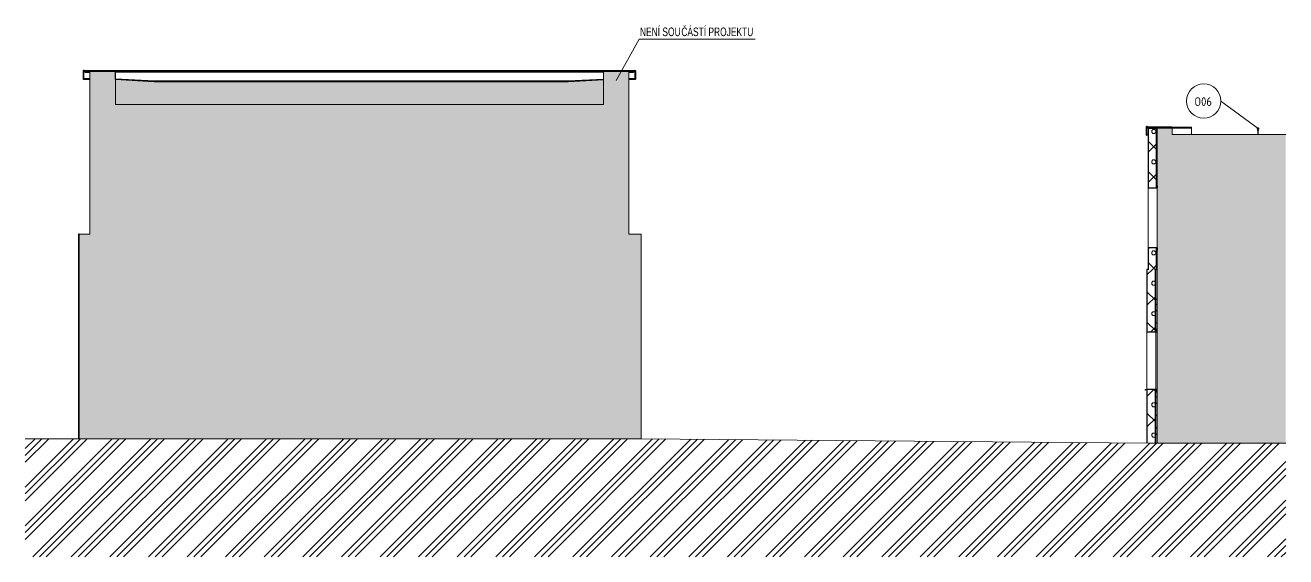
# Model space of a CAD drawing. Header units: millimetres. Extents: x -19993 to 479964, y -45352 to 20466.
# Drawn here: x 11741 to 41073, y -1773 to 10608 of the extents above; entities that cross this region are included whole.
import ezdxf

# ---------------------------------------------------------------- set-up
doc = ezdxf.new("R2010")
doc.units = ezdxf.units.MM
for name, color, linetype, lineweight in [('A-DETL', 90, 'Continuous', 9), ('A-DETL-GENF', 92, 'Continuous', 9), ('A-DETL-THIN', 151, 'Continuous', 9), ('A-FLOR-HRAL', 11, 'Continuous', 9), ('A-FLOR-HRAL-IDEN', 2, 'Continuous', 9), ('A-GLAZ', 151, 'Continuous', 9), ('A-ROOF', 132, 'Continuous', 9), ('A-ROOF-MCUT', 132, 'Continuous', 35), ('A-ROOF-OTLN', 132, 'Continuous', 9), ('A-ROOF-PATT', 132, 'Continuous', 35), ('A-WALL', 113, 'Continuous', 9), ('A-WALL-PATT', 111, 'Continuous', 25), ('G-ANNO-TEXT', 231, 'Continuous', 9), ('M-EQPM', 50, 'Continuous', 9), ('Q-SPCQ', 91, 'Continuous', 9)]:
    doc.layers.add(name, color=color, linetype=linetype, lineweight=lineweight)
doc.styles.add('Arial', font='arial.ttf', dxfattribs={"width": 0.7, "height": 200})
doc.styles.add('ISOCPEUR', font='isocpeur.ttf', dxfattribs={"width": 0.9, "height": 200})
pattern_1 = [(45, (21030.74, -2e-13), (-359.21, 359.21), []), (45, (21174.4, -3e-13), (-359.21, 359.21), []), (45, (21461.8, -6e-13), (-215.526, 502.894), [203.2, -101.6, 3.353, -98.247])]
pattern_2 = [(45, (21030.74, 0), (0, 707.105), []), (315, (21030.74, 0), (707.105, 0), []), (270, (21338.1, 19.13), (353.543, -353.543), [38.278, -668.833]), (270, (21430.5, 19.13), (353.543, -353.543), [38.278, -668.833]), (0, (21363.9, 46.2), (353.543, 353.543), [38.278, -668.833]), (0, (21363.9, -46.2), (353.543, 353.543), [38.278, -668.833]), (45, (21338.1, 19.13), (0, 707.105), [38.278, -461.721]), (45, (21403.43, -46.2), (0, 707.105), [38.278, -461.721]), (315, (21403.43, 46.2), (707.105, 0), [38.278, -461.721]), (315, (21338.1, -19.13), (707.105, 0), [38.278, -461.721])]

# ---------------------------------------------------------------- blocks, each defined once
blk = doc.blocks.new('Zábradlí - Záchytný systém kotva-1301747-VB4-V-Nový')
at = {"layer": 'A-FLOR-HRAL'}
for p, q in [((19573, 8157), (19573, 8149)), ((19593, 8157), (19573, 8157)), ((19574, 8157), (19573, 8157)), ((19573, 8149), (19574, 8149)), ((19573, 8149), (19593, 8149)), ((19578, 8149), (19578, 8064)), ((19588, 8064), (19588, 8149)), ((19593, 8149), (19593, 8157)), ((19593, 8157), (19593, 8157)), ((19593, 8149), (19593, 8149))]:
    blk.add_line(p, q, dxfattribs=at)
at = {"layer": 'A-FLOR-HRAL', "flags": 128}
for points in [[(19604, 8199), (19604, 8200), (19604, 8201), (19604, 8201), (19604, 8202), (19604, 8203), (19604, 8204), (19604, 8205), (19603, 8205), (19603, 8206), (19603, 8207), (19602, 8208), (19602, 8208), (19602, 8209), (19601, 8210), (19601, 8211), (19600, 8211), (19600, 8212), (19599, 8213), (19599, 8213), (19598, 8214), (19597, 8214), (19597, 8215), (19596, 8215), (19595, 8216), (19595, 8216), (19594, 8217), (19593, 8217), (19593, 8218), (19592, 8218), (19591, 8218), (19590, 8219), (19589, 8219), (19589, 8219), (19588, 8219), (19587, 8219), (19586, 8220), (19585, 8220), (19584, 8220), (19584, 8220), (19583, 8220), (19582, 8220), (19581, 8220), (19580, 8220), (19579, 8219), (19579, 8219), (19578, 8219), (19577, 8219), (19576, 8218), (19575, 8218), (19575, 8218), (19574, 8217), (19573, 8217), (19572, 8217), (19572, 8216), (19571, 8216), (19570, 8215), (19570, 8215), (19569, 8214), (19569, 8214), (19568, 8213), (19567, 8212), (19567, 8212), (19566, 8211), (19566, 8210), (19565, 8210), (19565, 8209), (19565, 8208), (19564, 8207), (19564, 8207), (19564, 8206), (19563, 8205), (19563, 8204), (19563, 8203), (19563, 8203), (19563, 8202), (19563, 8201), (19563, 8200), (19563, 8199), (19563, 8199)], [(19563, 8199), (19563, 8198), (19563, 8197), (19563, 8196), (19563, 8196), (19563, 8195), (19563, 8194), (19563, 8193), (19564, 8192), (19564, 8191), (19564, 8191), (19564, 8190), (19565, 8189), (19565, 8188), (19566, 8188), (19566, 8187), (19567, 8186), (19567, 8186), (19568, 8185), (19568, 8184), (19569, 8184), (19569, 8183), (19570, 8183), (19571, 8182), (19571, 8182), (19572, 8181), (19573, 8181), (19574, 8180), (19574, 8180), (19575, 8180), (19576, 8179), (19577, 8179), (19577, 8179), (19578, 8179), (19579, 8178), (19580, 8178), (19581, 8178), (19582, 8178), (19582, 8178), (19583, 8178), (19584, 8178), (19585, 8178), (19586, 8178), (19587, 8178), (19587, 8178), (19588, 8178), (19589, 8179), (19590, 8179), (19591, 8179), (19591, 8179), (19592, 8180), (19593, 8180), (19594, 8181), (19594, 8181), (19595, 8181), (19596, 8182), (19596, 8182), (19597, 8183), (19598, 8184), (19598, 8184), (19599, 8185), (19599, 8185), (19600, 8186), (19600, 8187), (19601, 8187), (19601, 8188), (19602, 8189), (19602, 8190), (19602, 8190), (19603, 8191), (19603, 8192), (19603, 8193), (19604, 8193), (19604, 8194), (19604, 8195), (19604, 8196), (19604, 8197), (19604, 8198), (19604, 8198), (19604, 8199)], [(19571, 8199), (19571, 8199), (19571, 8200), (19571, 8200), (19571, 8201), (19571, 8201), (19571, 8202), (19571, 8202), (19571, 8203), (19571, 8203), (19572, 8204), (19572, 8204), (19572, 8205), (19572, 8205), (19572, 8206), (19573, 8206), (19573, 8207), (19573, 8207), (19574, 8207), (19574, 8208), (19574, 8208), (19575, 8208), (19575, 8209), (19576, 8209), (19576, 8209), (19576, 8210), (19577, 8210), (19577, 8210), (19578, 8210), (19578, 8211), (19579, 8211), (19579, 8211), (19580, 8211), (19580, 8211), (19581, 8211), (19581, 8212), (19582, 8212), (19582, 8212), (19583, 8212), (19583, 8212), (19584, 8212), (19584, 8212), (19585, 8212), (19585, 8212), (19586, 8212), (19586, 8211), (19587, 8211), (19587, 8211), (19588, 8211), (19588, 8211), (19589, 8211), (19589, 8210), (19590, 8210), (19590, 8210), (19591, 8210), (19591, 8209), (19591, 8209), (19592, 8209), (19592, 8208), (19593, 8208), (19593, 8208), (19593, 8207), (19594, 8207), (19594, 8206), (19594, 8206), (19594, 8205), (19595, 8205), (19595, 8205), (19595, 8204), (19595, 8204), (19596, 8203), (19596, 8203), (19596, 8202), (19596, 8202), (19596, 8201), (19596, 8201), (19596, 8200), (19596, 8200), (19596, 8199), (19596, 8199)], [(19596, 8199), (19596, 8198), (19596, 8198), (19596, 8197), (19596, 8197), (19596, 8196), (19596, 8196), (19596, 8195), (19596, 8195), (19595, 8194), (19595, 8194), (19595, 8193), (19595, 8193), (19595, 8192), (19594, 8192), (19594, 8192), (19594, 8191), (19593, 8191), (19593, 8190), (19593, 8190), (19592, 8190), (19592, 8189), (19592, 8189), (19591, 8189), (19591, 8188), (19590, 8188), (19590, 8188), (19589, 8187), (19589, 8187), (19589, 8187), (19588, 8187), (19588, 8187), (19587, 8186), (19587, 8186), (19586, 8186), (19586, 8186), (19585, 8186), (19585, 8186), (19584, 8186), (19584, 8186), (19583, 8186), (19583, 8186), (19582, 8186), (19581, 8186), (19581, 8186), (19580, 8186), (19580, 8186), (19579, 8187), (19579, 8187), (19579, 8187), (19578, 8187), (19578, 8187), (19577, 8188), (19577, 8188), (19576, 8188), (19576, 8188), (19575, 8189), (19575, 8189), (19575, 8189), (19574, 8190), (19574, 8190), (19574, 8191), (19573, 8191), (19573, 8191), (19573, 8192), (19572, 8192), (19572, 8193), (19572, 8193), (19572, 8194), (19571, 8194), (19571, 8195), (19571, 8195), (19571, 8196), (19571, 8196), (19571, 8197), (19571, 8197), (19571, 8198), (19571, 8198), (19571, 8199), (19571, 8199)]]:
    blk.add_lwpolyline(points, dxfattribs=at)
blk = doc.blocks.new('Zábradlí - Zábradlí-1236211-VB4-V-Nový')
at = {"layer": 'A-FLOR-HRAL', "color": 10, "lineweight": 18}
for start, end in [(0, 180), (180, 0)]:
    blk.add_arc((19583, 8170), 5, start, end, dxfattribs=at)
blk.add_blockref('Zábradlí - Záchytný systém kotva-1301747-VB4-V-Nový', (0, 0))
blk = doc.blocks.new('Typ horního madla - Horní madlo_Vnitřní_-1236216-VB4-V-Nový')
at = {"layer": 'A-FLOR-HRAL'}
for start, end in [(0, 180), (180, 0)]:
    blk.add_arc((19583, 8170), 5, start, end, dxfattribs=at)
blk = doc.blocks.new('DPS_vetrání_nová - Typ 1-1348275-VB4-V-Nový')
at = {"layer": 'M-EQPM', "color": 11}
for p, q in [((17025, 7686), (17025, 7786)), ((17025, 7786), (17030, 7786)), ((17025, 7686), (17030, 7686))]:
    blk.add_line(p, q, dxfattribs=at)
blk = doc.blocks.new('OKNO_1k_nadsvetlik - OKNO_1k_nadsvetlik_1200 x 1450-1969503-VB4-V-Nový')
at = {"layer": 'A-GLAZ'}
h = blk.add_hatch(dxfattribs=at)
h.set_pattern_fill('FP_16', color=256, style=0, pattern_type=2)
h.set_pattern_definition([(0, (187.78, 0), (150, 86.6), [100, -200]), (60, (287.78, 0), (0.0022, 173.2038), [100, -200]), (300, (287.78, 0), (149.9978, -86.6038), [100, -200])])
h.paths.add_polyline_path([(17207, 2070), (17238, 2070), (17238, 2120), (17207, 2120)])
h.paths.add_polyline_path([(17207, 3470), (17238, 3470), (17238, 3520), (17207, 3520)])
at = {"layer": 'A-GLAZ', "lineweight": 25}
for p, q in [((17238, 3520), (17207, 3520)), ((17207, 3520), (17207, 3470)), ((17207, 3470), (17238, 3470)), ((17238, 2120), (17207, 2120)), ((17207, 2120), (17207, 2070)), ((17207, 2070), (17238, 2070))]:
    blk.add_line(p, q, dxfattribs=at)
at = {"layer": 'A-GLAZ'}
blk.add_line((17207, 2122), (17207, 3470), dxfattribs=at)
blk = doc.blocks.new('parapet_ext - parapet_ext-1802071-VB4-V-Nový')
at = {"layer": 'Q-SPCQ'}
for p, q in [((17238, 2122), (16958, 2122)), ((16958, 2122), (16958, 2100)), ((16958, 2100), (16960, 2100)), ((16960, 2100), (16960, 2120)), ((16960, 2120), (17238, 2120))]:
    blk.add_line(p, q, dxfattribs=at)
blk = doc.blocks.new('OKNO_1k - OKNO_1k_1200x1500-2034293-VB4-V-Nový')
at = {"layer": 'A-GLAZ', "lineweight": 25}
for p, q in [((17237, 6870), (17237, 6820)), ((17237, 5420), (17237, 5370))]:
    blk.add_line(p, q, dxfattribs=at)
at = {"layer": 'A-GLAZ'}
blk.add_line((17237, 5422), (17237, 6820), dxfattribs=at)
blk = doc.blocks.new('parapet_ext - parapet_ext-V4-VB4-V-Nový')
at = {"layer": 'Q-SPCQ'}
for p, q in [((17238, 5422), (17038, 5422)), ((17038, 5422), (17038, 5400)), ((17038, 5400), (17040, 5400)), ((17040, 5400), (17040, 5420)), ((17040, 5420), (17238, 5420))]:
    blk.add_line(p, q, dxfattribs=at)
blk = doc.blocks.new('Popis parapetu1 - Záchytný systém-1408882-VB4-V-Nový')
at = {"layer": 'A-FLOR-HRAL-IDEN'}
blk.add_circle((18321, 8840), 400, dxfattribs=at)

msp = doc.modelspace()

# ---------------------------------------------------------------- hatches: boundary and pattern name
at = {"layer": 'A-DETL-GENF'}
for points in [[(26070, 976), (26070, 5740), (25790, 5740), (25790, 9530), (25195, 9530), (25195, 8764), (13839, 8764), (13839, 9530), (13244, 9530), (13244, 5740), (12994, 5740), (12994, 976), (22741, 976)], [(38081, 870), (41073, 870), (41073, 8064), (38426, 8064), (38426, 8210), (38081, 8210), (38081, 1959)]]:
    msp.add_hatch(color=9, dxfattribs=at).paths.add_polyline_path(points)
h = msp.add_hatch(dxfattribs=at)
h.set_pattern_fill('FP_18', style=0, pattern_type=2)
h.set_pattern_definition([(45, (21030.74, 0), (-449.013, 449.013), []), (45, (21189.5, 0), (0, 898.026), []), (45, (20872, 0), (0, 898.026), [])])
h.paths.add_polyline_path([(13890, -1773), (41073, -1773), (41073, 870), (37876, 870), (26070, 976), (11741, 976), (11741, -1773), (13244, -1773)])
at = {"layer": 'A-ROOF-PATT', "lineweight": 9}
h = msp.add_hatch(dxfattribs=at)
h.set_pattern_fill('FP_17', color=11, angle=-90, style=0, pattern_type=2)
h.set_pattern_definition([(270, (18587, 9530), (1270, -2e-12), []), (270, (18597.2, 9530), (1270, -2e-12), []), (270, (18607.3, 9530), (1270, -2e-12), []), (270, (18617.5, 9530), (1270, -2e-12), []), (270, (18627.6, 9530), (1270, -2e-12), []), (270, (18637.8, 9530), (1270, -2e-12), []), (270, (18648, 9530), (1270, -2e-12), []), (270, (18658.1, 9530), (1270, -2e-12), []), (270, (18668.3, 9530), (1270, -2e-12), []), (270, (18678.4, 9530), (1270, -2e-12), []), (270, (18688.6, 9530), (1270, -2e-12), []), (270, (18698.8, 9530), (1270, -2e-12), []), (270, (18708.9, 9530), (1270, -2e-12), []), (270, (18719.1, 9530), (1270, -2e-12), []), (270, (18729.2, 9530), (1270, -2e-12), []), (270, (18739.4, 9530), (1270, -2e-12), []), (270, (18749.6, 9530), (1270, -2e-12), []), (270, (18759.7, 9530), (1270, -2e-12), []), (270, (18769.9, 9530), (1270, -2e-12), []), (270, (18780, 9530), (1270, -2e-12), []), (270, (18790.2, 9530), (1270, -2e-12), []), (270, (18800.4, 9530), (1270, -2e-12), []), (270, (18810.5, 9530), (1270, -2e-12), []), (270, (18820.7, 9530), (1270, -2e-12), []), (270, (18830.8, 9530), (1270, -2e-12), []), (270, (18841, 9530), (1270, -2e-12), []), (270, (18851.2, 9530), (1270, -2e-12), []), (270, (18861.3, 9530), (1270, -2e-12), []), (270, (18871.5, 9530), (1270, -2e-12), []), (270, (18881.6, 9530), (1270, -2e-12), []), (270, (19222, 9530), (1270, -2e-12), []), (270, (19232.2, 9530), (1270, -2e-12), []), (270, (19242.3, 9530), (1270, -2e-12), []), (270, (19252.5, 9530), (1270, -2e-12), []), (270, (19262.6, 9530), (1270, -2e-12), []), (270, (19272.8, 9530), (1270, -2e-12), []), (270, (19283, 9530), (1270, -2e-12), []), (270, (19293.1, 9530), (1270, -2e-12), []), (270, (19303.3, 9530), (1270, -2e-12), []), (270, (19313.4, 9530), (1270, -2e-12), []), (270, (19323.6, 9530), (1270, -2e-12), []), (270, (19333.8, 9530), (1270, -2e-12), []), (270, (19343.9, 9530), (1270, -2e-12), []), (270, (19354.1, 9530), (1270, -2e-12), []), (270, (19364.2, 9530), (1270, -2e-12), []), (270, (19374.4, 9530), (1270, -2e-12), []), (270, (19384.6, 9530), (1270, -2e-12), []), (270, (19394.7, 9530), (1270, -2e-12), []), (270, (19404.9, 9530), (1270, -2e-12), []), (270, (19415, 9530), (1270, -2e-12), []), (270, (19425.2, 9530), (1270, -2e-12), []), (270, (19435.4, 9530), (1270, -2e-12), []), (270, (19445.5, 9530), (1270, -2e-12), []), (270, (19455.7, 9530), (1270, -2e-12), []), (270, (19465.8, 9530), (1270, -2e-12), []), (270, (19476, 9530), (1270, -2e-12), []), (270, (19486.2, 9530), (1270, -2e-12), []), (270, (19496.3, 9530), (1270, -2e-12), []), (270, (19506.5, 9530), (1270, -2e-12), []), (270, (19516.6, 9530), (1270, -2e-12), [])])
h.paths.add_polyline_path([(13244, 9510), (13244, 9530), (13136, 9530), (13136, 9510)])
h.paths.add_polyline_path([(25790, 9510), (25898, 9510), (25898, 9530), (25790, 9530), (25790, 9527)])
h = msp.add_hatch(dxfattribs=at)
h.set_pattern_fill('FP_12', color=256, angle=-90, style=0, pattern_type=2)
h.set_pattern_definition([(273.074, (23903.2, 9275.6), (1268.17, 68.1), []), (273.074, (23913.3, 9276.1), (1268.17, 68.1), []), (273.074, (23923.5, 9276.6), (1268.17, 68.1), []), (273.074, (23933.6, 9277.2), (1268.17, 68.1), []), (273.074, (23943.8, 9277.7), (1268.17, 68.1), []), (273.074, (23953.9, 9278.3), (1268.17, 68.1), []), (273.074, (23964, 9278.8), (1268.17, 68.1), []), (273.074, (23974.2, 9279.4), (1268.17, 68.1), []), (273.074, (23984.3, 9279.9), (1268.17, 68.1), []), (273.074, (23994.5, 9280.5), (1268.17, 68.1), []), (273.074, (24004.6, 9281), (1268.17, 68.1), []), (273.074, (24014.8, 9281.5), (1268.17, 68.1), []), (273.074, (24024.9, 9282.1), (1268.17, 68.1), []), (273.074, (24035.1, 9282.6), (1268.17, 68.1), []), (273.074, (24045.2, 9283.2), (1268.17, 68.1), []), (273.074, (24055.4, 9283.7), (1268.17, 68.1), []), (273.074, (24065.5, 9284.3), (1268.17, 68.1), []), (273.074, (24075.6, 9284.8), (1268.17, 68.1), []), (273.074, (24085.8, 9285.4), (1268.17, 68.1), []), (273.074, (24096, 9285.9), (1268.17, 68.1), []), (273.074, (24106.1, 9286.4), (1268.17, 68.1), []), (273.074, (24116.2, 9287), (1268.17, 68.1), []), (273.074, (24126.4, 9287.5), (1268.17, 68.1), []), (273.074, (24136.5, 9288.1), (1268.17, 68.1), []), (273.074, (24146.7, 9288.6), (1268.17, 68.1), []), (273.074, (24156.8, 9289.2), (1268.17, 68.1), []), (273.074, (24167, 9289.7), (1268.17, 68.1), []), (273.074, (24177.1, 9290.3), (1268.17, 68.1), []), (273.074, (24187.2, 9290.8), (1268.17, 68.1), []), (273.074, (24197.4, 9291.3), (1268.17, 68.1), []), (273.074, (24537.3, 9309.6), (1268.17, 68.1), []), (273.074, (24547.4, 9310.1), (1268.17, 68.1), []), (273.074, (24557.6, 9310.7), (1268.17, 68.1), []), (273.074, (24567.7, 9311.2), (1268.17, 68.1), []), (273.074, (24577.8, 9311.8), (1268.17, 68.1), []), (273.074, (24588, 9312.3), (1268.17, 68.1), []), (273.074, (24598.1, 9312.9), (1268.17, 68.1), []), (273.074, (24608.3, 9313.4), (1268.17, 68.1), []), (273.074, (24618.4, 9314), (1268.17, 68.1), []), (273.074, (24628.6, 9314.5), (1268.17, 68.1), []), (273.074, (24638.7, 9315), (1268.17, 68.1), []), (273.074, (24648.9, 9315.6), (1268.17, 68.1), []), (273.074, (24659, 9316.1), (1268.17, 68.1), []), (273.074, (24669.2, 9316.7), (1268.17, 68.1), []), (273.074, (24679.3, 9317.2), (1268.17, 68.1), []), (273.074, (24689.4, 9317.8), (1268.17, 68.1), []), (273.074, (24699.6, 9318.3), (1268.17, 68.1), []), (273.074, (24709.7, 9318.9), (1268.17, 68.1), []), (273.074, (24719.9, 9319.4), (1268.17, 68.1), []), (273.074, (24730, 9320), (1268.17, 68.1), []), (273.074, (24740.2, 9320.5), (1268.17, 68.1), []), (273.074, (24750.3, 9321), (1268.17, 68.1), []), (273.074, (24760.5, 9321.6), (1268.17, 68.1), []), (273.074, (24770.6, 9322.1), (1268.17, 68.1), []), (273.074, (24780.8, 9322.7), (1268.17, 68.1), []), (273.074, (24790.9, 9323.2), (1268.17, 68.1), []), (273.074, (24801, 9323.8), (1268.17, 68.1), []), (273.074, (24811.2, 9324.3), (1268.17, 68.1), []), (273.074, (24821.3, 9324.9), (1268.17, 68.1), []), (273.074, (24831.5, 9325.4), (1268.17, 68.1), [])])
h.paths.add_polyline_path([(22741, 9291), (24373, 9291), (25195, 9335), (25195, 9345), (24373, 9301), (14744, 9301), (13844, 9350), (13844, 9340), (14744, 9291), (20907, 9291)])
h = msp.add_hatch(dxfattribs=at)
h.set_pattern_fill('FP_13', color=256, style=0, pattern_type=2)
h.set_pattern_definition([(0, (21030.74, 0), (150, 86.6), [100, -200]), (60, (21130.74, 0), (0.0022, 173.2038), [100, -200]), (300, (21130.74, 0), (149.9978, -86.6038), [100, -200])])
h.paths.add_polyline_path([(19575, 8764), (25195, 8764), (25195, 9335), (24373, 9291), (14744, 9291), (13844, 9340), (13844, 8764), (19074, 8764)])
h = msp.add_hatch(dxfattribs=at)
h.set_pattern_fill('FP_14', color=11, angle=-90, style=0, pattern_type=2)
h.set_pattern_definition([(270, (43575.8, 8230), (1270, 8e-14), []), (270, (43585.9, 8230), (1270, 8e-14), []), (270, (43596.1, 8230), (1270, 8e-14), []), (270, (43606.3, 8230), (1270, 8e-14), []), (270, (43616.4, 8230), (1270, 8e-14), []), (270, (43626.6, 8230), (1270, 8e-14), []), (270, (43636.7, 8230), (1270, 8e-14), []), (270, (43646.9, 8230), (1270, 8e-14), []), (270, (43657, 8230), (1270, 8e-14), []), (270, (43667.2, 8230), (1270, 8e-14), []), (270, (43677.4, 8230), (1270, 8e-14), []), (270, (43687.5, 8230), (1270, 8e-14), []), (270, (43697.7, 8230), (1270, 8e-14), []), (270, (43707.9, 8230), (1270, 8e-14), []), (270, (43718, 8230), (1270, 8e-14), []), (270, (43728.2, 8230), (1270, 8e-14), []), (270, (43738.3, 8230), (1270, 8e-14), []), (270, (43748.5, 8230), (1270, 8e-14), []), (270, (43758.7, 8230), (1270, 8e-14), []), (270, (43768.8, 8230), (1270, 8e-14), []), (270, (43779, 8230), (1270, 8e-14), []), (270, (43789.1, 8230), (1270, 8e-14), []), (270, (43799.3, 8230), (1270, 8e-14), []), (270, (43809.5, 8230), (1270, 8e-14), []), (270, (43819.6, 8230), (1270, 8e-14), []), (270, (43829.8, 8230), (1270, 8e-14), []), (270, (43839.9, 8230), (1270, 8e-14), []), (270, (43850.1, 8230), (1270, 8e-14), []), (270, (43860.3, 8230), (1270, 8e-14), []), (270, (43870.4, 8230), (1270, 8e-14), []), (270, (44210.8, 8230), (1270, 8e-14), []), (270, (44220.9, 8230), (1270, 8e-14), []), (270, (44231.1, 8230), (1270, 8e-14), []), (270, (44241.3, 8230), (1270, 8e-14), []), (270, (44251.4, 8230), (1270, 8e-14), []), (270, (44261.6, 8230), (1270, 8e-14), []), (270, (44271.7, 8230), (1270, 8e-14), []), (270, (44281.9, 8230), (1270, 8e-14), []), (270, (44292, 8230), (1270, 8e-14), []), (270, (44302.2, 8230), (1270, 8e-14), []), (270, (44312.4, 8230), (1270, 8e-14), []), (270, (44322.5, 8230), (1270, 8e-14), []), (270, (44332.7, 8230), (1270, 8e-14), []), (270, (44342.9, 8230), (1270, 8e-14), []), (270, (44353, 8230), (1270, 8e-14), []), (270, (44363.2, 8230), (1270, 8e-14), []), (270, (44373.3, 8230), (1270, 8e-14), []), (270, (44383.5, 8230), (1270, 8e-14), []), (270, (44393.7, 8230), (1270, 8e-14), []), (270, (44403.8, 8230), (1270, 8e-14), []), (270, (44414, 8230), (1270, 8e-14), []), (270, (44424.1, 8230), (1270, 8e-14), []), (270, (44434.3, 8230), (1270, 8e-14), []), (270, (44444.5, 8230), (1270, 8e-14), []), (270, (44454.6, 8230), (1270, 8e-14), []), (270, (44464.8, 8230), (1270, 8e-14), []), (270, (44474.9, 8230), (1270, 8e-14), []), (270, (44485.1, 8230), (1270, 8e-14), []), (270, (44495.3, 8230), (1270, 8e-14), []), (270, (44505.4, 8230), (1270, 8e-14), [])])
h.paths.add_polyline_path([(38426, 8210), (38426, 8230), (37873, 8230), (37873, 8210), (38081, 8210)])
at = {"layer": 'A-WALL-PATT', "lineweight": 9}
h = msp.add_hatch(dxfattribs=at)
h.set_pattern_fill('FP_11', color=256, angle=225, style=0, pattern_type=2)
h.set_pattern_definition(pattern_1)
h.paths.add_polyline_path([(13842, 8764), (13844, 8764), (13844, 9510), (13839, 9510), (13839, 8764)])
h = msp.add_hatch(dxfattribs=at)
h.set_pattern_fill('FP_15', color=11, style=0, pattern_type=2)
h.set_pattern_definition(pattern_2)
h.paths.add_polyline_path([(38031, 4920), (38061, 4920), (38061, 5420), (37881, 5420), (37881, 4920)])
h.paths.add_polyline_path([(37881, 6820), (38061, 6820), (38061, 8210), (37881, 8210), (37881, 6936)])
at = {"layer": 'A-WALL-PATT'}
h = msp.add_hatch(color=11, dxfattribs=at)
h.paths.add_polyline_path([(38061, 4920), (38081, 4920), (38081, 5420), (38061, 5420), (38061, 5070)])
h.paths.add_polyline_path([(38081, 6820), (38081, 8210), (38061, 8210), (38061, 6820)])
at = {"layer": 'A-WALL-PATT', "lineweight": 9}
msp.add_hatch(color=256, dxfattribs=at).paths.add_polyline_path([(12979, 976), (12994, 976), (12994, 5740), (12979, 5740), (12979, 3203)])
h = msp.add_hatch(dxfattribs=at)
h.set_pattern_fill('FP_15', color=11, style=0, pattern_type=2)
h.set_pattern_definition(pattern_2)
h.paths.add_polyline_path([(37876, 870), (38031, 870), (38031, 2120), (37851, 2120), (37851, 870)])
h.paths.add_polyline_path([(37851, 3470), (38031, 3470), (38031, 4920), (37851, 4920), (37851, 4448)])
at = {"layer": 'A-WALL-PATT'}
h = msp.add_hatch(color=11, dxfattribs=at)
h.paths.add_polyline_path([(38051, 870), (38051, 2120), (38031, 2120), (38032, 870)])
h.paths.add_polyline_path([(38031, 3470), (38051, 3470), (38051, 4920), (38031, 4920), (38031, 3520)])
at = {"layer": 'A-WALL-PATT', "lineweight": 9}
h = msp.add_hatch(dxfattribs=at)
h.set_pattern_fill('FP_11', color=256, angle=225, style=0, pattern_type=2)
h.set_pattern_definition(pattern_1)
h.paths.add_polyline_path([(38081, 870), (38081, 2070), (38051, 2070), (38051, 870)])
h.paths.add_polyline_path([(38051, 3520), (38081, 3520), (38081, 4220), (38051, 4220)])

# ---------------------------------------------------------------- linework, layer by layer
at = {"layer": 'A-DETL'}
for q in [(25495, 9318), (28728, 10280)]:
    msp.add_line((26028, 10280), q, dxfattribs=at)
at = {"layer": 'A-DETL-THIN'}
for p, q in [((13839, 9530), (13244, 9530)), ((13244, 9530), (13244, 5740)), ((13839, 8764), (13839, 9530)), ((25790, 9530), (25195, 9530)), ((25195, 9530), (25195, 8764)), ((25790, 5740), (25790, 9530)), ((25195, 8764), (13839, 8764)), ((38081, 8210), (38081, 870)), ((38426, 8210), (38081, 8210)), ((38426, 8064), (38426, 8210)), ((41073, 8064), (38426, 8064)), ((13244, 5740), (12994, 5740)), ((12994, 5740), (12994, 976)), ((26070, 5740), (25790, 5740)), ((26070, 976), (26070, 5740)), ((12994, 976), (11741, 976)), ((12994, 976), (26070, 976)), ((37876, 870), (26070, 976)), ((38081, 870), (37876, 870)), ((38081, 870), (41073, 870))]:
    msp.add_line(p, q, dxfattribs=at)
at = {"layer": 'A-FLOR-HRAL-IDEN'}
msp.add_line((40427, 8199), (39564, 8840), dxfattribs=at)
at = {"layer": 'A-ROOF', "color": 1, "lineweight": 35}
for p, q in [((13244, 9530), (13136, 9530)), ((13136, 9524), (13136, 9510)), ((13136, 9510), (13244, 9510)), ((25898, 9530), (25790, 9530)), ((25790, 9510), (25898, 9510)), ((25898, 9510), (25898, 9524)), ((38426, 8230), (37873, 8230)), ((37873, 8224), (37873, 8210)), ((38426, 8210), (38426, 8230)), ((37873, 8210), (38081, 8210))]:
    msp.add_line(p, q, dxfattribs=at)
at = {"layer": 'A-ROOF', "color": 11}
for p, q in [((13839, 9530), (25195, 9530)), ((37873, 8230), (37873, 8224)), ((38426, 8230), (38883, 8230)), ((38883, 8210), (38883, 8230)), ((38883, 8210), (38426, 8210))]:
    msp.add_line(p, q, dxfattribs=at)
at = {"layer": 'A-ROOF', "lineweight": 35}
for p, q in [((14744, 9301), (13844, 9350)), ((24373, 9301), (14744, 9301)), ((25195, 9345), (24373, 9301))]:
    msp.add_line(p, q, dxfattribs=at)
at = {"layer": 'A-ROOF'}
for p, q in [((13844, 9340), (14744, 9291)), ((14744, 9291), (24373, 9291)), ((24373, 9291), (25195, 9335))]:
    msp.add_line(p, q, dxfattribs=at)
at = {"layer": 'A-ROOF-MCUT'}
for p, q in [((13094, 9544), (13094, 9352)), ((13099, 9352), (13099, 9544)), ((13100, 9545), (13136, 9524)), ((13136, 9530), (13103, 9549)), ((13136, 9524), (13136, 9530)), ((25931, 9549), (25898, 9530)), ((25898, 9524), (25933, 9545)), ((25898, 9530), (25898, 9524)), ((25935, 9544), (25935, 9352)), ((25940, 9352), (25940, 9544)), ((13113, 9364), (13100, 9351)), ((13104, 9347), (13117, 9360)), ((13117, 9360), (13113, 9364)), ((25920, 9364), (25917, 9360)), ((25917, 9360), (25929, 9347)), ((25933, 9351), (25920, 9364))]:
    msp.add_line(p, q, dxfattribs=at)
at = {"layer": 'A-ROOF-MCUT', "color": 1}
for p, q in [((37831, 8244), (37831, 8052)), ((37836, 8052), (37836, 8244)), ((37838, 8245), (37873, 8224)), ((37873, 8230), (37840, 8249)), ((37851, 8064), (37838, 8051)), ((37842, 8047), (37854, 8060)), ((37854, 8060), (37851, 8064))]:
    msp.add_line(p, q, dxfattribs=at)
at = {"layer": 'A-ROOF-MCUT'}
for centre, radius, start, end in [((13100, 9544), 6, 60, 180), ((13100, 9544), 1, 60, 180), ((25934, 9544), 6, 0, 120), ((25934, 9544), 1, 0, 120), ((13100, 9352), 6, 180, 315), ((13100, 9352), 1, 180, 315), ((25934, 9352), 6, 225, 0), ((25934, 9352), 1, 225, 0)]:
    msp.add_arc(centre, radius, start, end, dxfattribs=at)
at = {"layer": 'A-ROOF-MCUT', "color": 1}
for centre, radius, start, end in [((37837, 8244), 6, 60, 180), ((37837, 8244), 1, 60, 180), ((37837, 8052), 6, 180, 315), ((37837, 8052), 1, 180, 315)]:
    msp.add_arc(centre, radius, start, end, dxfattribs=at)
at = {"layer": 'A-ROOF-OTLN'}
for p, q in [((25934, 9550), (13100, 9550)), ((13100, 9346), (13244, 9346)), ((13113, 9364), (13244, 9364)), ((13117, 9360), (13244, 9360)), ((25790, 9364), (25920, 9364)), ((25790, 9360), (25917, 9360)), ((25790, 9346), (25934, 9346))]:
    msp.add_line(p, q, dxfattribs=at)
for points, knots in [([(13103, 9549), (13102, 9549), (13102, 9550), (13101, 9550), (13100, 9550), (13100, 9550), (13099, 9550), (13099, 9550), (13099, 9550), (13098, 9550), (13098, 9550), (13097, 9549), (13097, 9549), (13097, 9549), (13096, 9549), (13096, 9549), (13096, 9548), (13095, 9548), (13095, 9547), (13094, 9547), (13094, 9546), (13094, 9545), (13094, 9544), (13094, 9544)], [-1, -1, -1, -1, -0.875, -0.8125, -0.78125, -0.75, -0.71875, -0.6875, -0.65625, -0.625, -0.59375, -0.5625, -0.53125, -0.5, -0.46875, -0.4375, -0.375, -0.34375, -0.3125, -0.25, -0.1875, -0.125, 0, 0, 0, 0]), ([(13099, 9544), (13099, 9544), (13099, 9544), (13099, 9545), (13099, 9545), (13099, 9545), (13099, 9545)], [-0.875, -0.875, -0.875, -0.875, -0.75, -0.625, -0.5625, -0.5, -0.5, -0.5, -0.5]), ([(13100, 9545), (13100, 9545), (13100, 9545), (13100, 9545), (13100, 9545), (13100, 9545)], [-0.25, -0.25, -0.25, -0.25, -0.1875, -0.125, 0, 0, 0, 0]), ([(25940, 9544), (25940, 9544), (25939, 9545), (25939, 9546), (25939, 9547), (25938, 9547), (25938, 9548), (25938, 9548), (25937, 9549), (25937, 9549), (25936, 9549), (25936, 9549), (25936, 9550), (25935, 9550), (25935, 9550), (25934, 9550), (25934, 9550), (25934, 9550), (25933, 9550), (25933, 9550), (25932, 9550), (25931, 9549), (25931, 9549)], [0, 0, 0, 0, 0.125, 0.1875, 0.25, 0.3125, 0.34375, 0.375, 0.4375, 0.5, 0.53125, 0.5625, 0.59375, 0.625, 0.65625, 0.6875, 0.71875, 0.75, 0.78125, 0.8125, 0.875, 1, 1, 1, 1]), ([(25933, 9545), (25933, 9545), (25933, 9545), (25933, 9545), (25934, 9545), (25934, 9545)], [0, 0, 0, 0, 0.125, 0.1875, 0.25, 0.25, 0.25, 0.25]), ([(25934, 9545), (25934, 9545), (25934, 9545), (25934, 9545), (25934, 9544), (25935, 9544), (25935, 9544)], [0.5, 0.5, 0.5, 0.5, 0.5625, 0.625, 0.75, 0.875, 0.875, 0.875, 0.875]), ([(13094, 9352), (13094, 9351), (13094, 9350), (13094, 9349), (13094, 9349), (13095, 9348), (13095, 9347), (13096, 9347), (13096, 9347), (13096, 9347), (13097, 9346), (13097, 9346), (13097, 9346), (13098, 9346), (13098, 9346), (13099, 9346), (13099, 9346), (13099, 9346), (13100, 9346), (13100, 9346), (13100, 9346), (13101, 9346), (13101, 9346), (13102, 9346), (13102, 9346), (13103, 9347), (13104, 9347), (13104, 9347)], [-1, -1, -1, -1, -0.888889, -0.833333, -0.777778, -0.722222, -0.666667, -0.638889, -0.611111, -0.583333, -0.555556, -0.527778, -0.5, -0.472222, -0.444444, -0.416667, -0.388889, -0.361111, -0.333333, -0.305556, -0.277778, -0.25, -0.222222, -0.194444, -0.166667, -0.111111, 0, 0, 0, 0]), ([(13100, 9351), (13100, 9351), (13100, 9351), (13100, 9351), (13100, 9351), (13099, 9351), (13099, 9351), (13099, 9351), (13099, 9351), (13099, 9351), (13099, 9351), (13099, 9351), (13099, 9351)], [-0.7777778, -0.7777778, -0.7777778, -0.7777778, -0.7222222, -0.6666667, -0.6111111, -0.5555556, -0.5, -0.4444444, -0.3888889, -0.3055556, -0.2222222, -0.1111111, -0.1111111, -0.1111111, -0.1111111]), ([(25929, 9347), (25930, 9347), (25930, 9347), (25931, 9346), (25932, 9346), (25932, 9346), (25932, 9346), (25933, 9346), (25933, 9346), (25934, 9346), (25934, 9346), (25934, 9346), (25935, 9346), (25935, 9346), (25936, 9346), (25936, 9346), (25936, 9346), (25937, 9346), (25937, 9347), (25937, 9347), (25938, 9347), (25938, 9348), (25938, 9348), (25939, 9349), (25939, 9349), (25939, 9350), (25940, 9351), (25940, 9352)], [0, 0, 0, 0, 0.111111, 0.166667, 0.194444, 0.222222, 0.25, 0.277778, 0.305556, 0.333333, 0.361111, 0.388889, 0.416667, 0.444444, 0.472222, 0.5, 0.527778, 0.555556, 0.583333, 0.611111, 0.666667, 0.694444, 0.722222, 0.777778, 0.833333, 0.888889, 1, 1, 1, 1]), ([(25935, 9351), (25935, 9351), (25934, 9351), (25934, 9351), (25934, 9351), (25934, 9351), (25934, 9351), (25934, 9351), (25934, 9351), (25934, 9351), (25933, 9351), (25933, 9351), (25933, 9351)], [0.1111111, 0.1111111, 0.1111111, 0.1111111, 0.2222222, 0.3055556, 0.3888889, 0.4444444, 0.5, 0.5555556, 0.6111111, 0.6666667, 0.7222222, 0.7777778, 0.7777778, 0.7777778, 0.7777778])]:
    msp.add_open_spline(points, degree=3, knots=knots, dxfattribs=at)
at = {"layer": 'A-WALL', "lineweight": 25}
for p, q in [((13844, 9510), (13839, 9510)), ((13844, 9350), (13844, 9510)), ((12994, 5740), (12979, 5740)), ((12979, 5740), (12979, 976)), ((38081, 4220), (38051, 4220)), ((38051, 3520), (38081, 3520)), ((38081, 2070), (38051, 2070))]:
    msp.add_line(p, q, dxfattribs=at)
at = {"layer": 'A-WALL'}
for p, q in [((25195, 9510), (13844, 9510)), ((13844, 8764), (13844, 9350)), ((38883, 8210), (38883, 8064)), ((38051, 4220), (38051, 3520)), ((38051, 2070), (38051, 870))]:
    msp.add_line(p, q, dxfattribs=at)
at = {"layer": 'A-WALL', "color": 20, "lineweight": 25}
for p, q in [((37873, 8210), (37873, 6820)), ((37873, 8210), (37873, 8210)), ((37873, 6820), (38081, 6820)), ((37873, 5420), (37873, 4920)), ((38081, 5420), (37873, 5420)), ((37843, 4920), (37843, 3470)), ((37873, 4920), (37843, 4920)), ((38051, 4220), (38051, 4920)), ((38051, 4920), (38081, 4920)), ((38051, 3470), (38051, 3520)), ((37843, 3470), (38051, 3470)), ((37843, 2120), (37843, 870)), ((38051, 2120), (37843, 2120)), ((38051, 2070), (38051, 2120))]:
    msp.add_line(p, q, dxfattribs=at)
at = {"layer": 'A-WALL', "color": 240}
for p, q in [((37876, 8210), (37876, 6820)), ((37881, 8210), (37881, 6820)), ((38061, 8210), (38061, 6820)), ((37876, 5420), (37876, 4920)), ((37881, 5420), (37881, 4920)), ((38061, 5420), (38061, 4920)), ((37846, 4920), (37846, 3470)), ((37851, 4920), (37851, 3470)), ((37881, 4920), (37873, 4920)), ((38051, 4920), (38031, 4920)), ((38031, 4920), (38031, 3470)), ((37846, 2120), (37846, 870)), ((37851, 2120), (37851, 870)), ((38031, 2120), (38031, 870))]:
    msp.add_line(p, q, dxfattribs=at)
at = {"layer": 'A-WALL', "color": 11}
for p, q in [((37873, 5420), (37873, 6820)), ((37843, 2122), (37843, 3470)), ((38051, 3470), (38051, 2122))]:
    msp.add_line(p, q, dxfattribs=at)

# ---------------------------------------------------------------- block references
at = {"layer": 'A-FLOR-HRAL'}
for name in ['Zábradlí - Zábradlí-1236211-VB4-V-Nový', 'Typ horního madla - Horní madlo_Vnitřní_-1236216-VB4-V-Nový']:
    msp.add_blockref(name, (20843, 0), dxfattribs=at)
at = {"layer": 'A-FLOR-HRAL-IDEN'}
msp.add_blockref('Popis parapetu1 - Záchytný systém-1408882-VB4-V-Nový', (20843, 0), dxfattribs=at)
at = {"layer": 'A-GLAZ'}
for name in ['OKNO_1k - OKNO_1k_1200x1500-2034293-VB4-V-Nový', 'OKNO_1k_nadsvetlik - OKNO_1k_nadsvetlik_1200 x 1450-1969503-VB4-V-Nový']:
    msp.add_blockref(name, (20843, 0), dxfattribs=at)
at = {"layer": 'M-EQPM', "color": 11}
msp.add_blockref('DPS_vetrání_nová - Typ 1-1348275-VB4-V-Nový', (20843, 0), dxfattribs=at)
at = {"layer": 'Q-SPCQ'}
for name in ['parapet_ext - parapet_ext-V4-VB4-V-Nový', 'parapet_ext - parapet_ext-1802071-VB4-V-Nový']:
    msp.add_blockref(name, (20843, 0), dxfattribs=at)

# ---------------------------------------------------------------- texts
at = {"layer": 'G-ANNO-TEXT', "color": 7, "lineweight": 25, "char_height": 200, "attachment_point": 1, "style": 'Arial'}
for s, insert, width in [('NENÍ SOU', (26046, 10553), 1167.26), ('ČÁSTÍ PROJEKTU', (27009, 10553), 2070.76)]:
    msp.add_mtext(s, dxfattribs=dict(at, insert=insert, width=width))

# ---------------------------------------------------------------- next in the draw order: texts
at = {"layer": 'A-FLOR-HRAL-IDEN', "insert": (38948, 8928), "char_height": 200, "width": 497.85, "attachment_point": 1, "style": 'ISOCPEUR', "bg_fill": 3, "box_fill_scale": 1.25, "bg_fill_color": 256, "bg_fill_true_color": 13158600, "bg_fill_transparency": 0}
msp.add_mtext('O06', dxfattribs=at)

doc.saveas('drawing.dxf')
